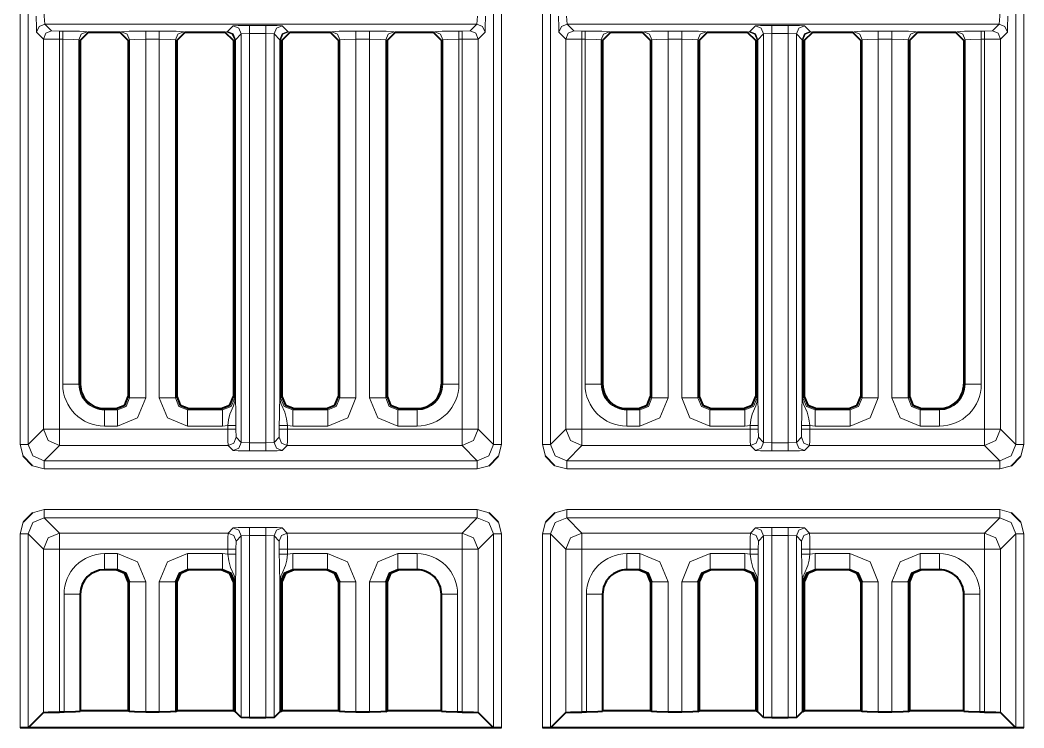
# Model space of a CAD drawing. Header units: millimetres. Extents: x 0 to 2941, y -405 to 1422.
# Drawn here: x 879.3 to 941.4, y 701.4 to 745.2 of the extents above; entities that cross this region are included whole.
import ezdxf

# ---------------------------------------------------------------- set-up
doc = ezdxf.new("R2010")
doc.units = ezdxf.units.MM
doc.layers.add('FINE', color=9, linetype='Continuous')
doc.layers.add('OUTLINE', color=7, linetype='Continuous')

msp = doc.modelspace()

# ---------------------------------------------------------------- linework, layer by layer
at = {"layer": 'FINE', "lineweight": 9}
for p, q in [((879.28, 718.953), (879.28, 773.533)), ((908.554, 718.953), (908.554, 773.521)), ((911.58, 718.953), (911.58, 773.533)), ((940.854, 718.953), (940.854, 773.521)), ((880.803, 744.928), (907.53, 744.928)), ((880.803, 744.928), (881.223, 744.508)), ((907.11, 744.508), (907.53, 744.928)), ((907.53, 744.928), (907.556, 745.427)), ((913.078, 745.427), (913.103, 744.928)), ((913.103, 744.928), (913.523, 744.508)), ((913.103, 744.928), (939.83, 744.928)), ((939.41, 744.508), (939.83, 744.928)), ((880.723, 744.008), (880.303, 744.428)), ((881.223, 744.508), (881.723, 744.495)), ((881.723, 744.495), (881.919, 744.495)), ((883.416, 744.458), (883.498, 744.417)), ((885.47, 744.417), (885.552, 744.458)), ((889.388, 744.458), (889.47, 744.417)), ((892.957, 744.323), (892.6, 743.966)), ((893.457, 744.349), (892.957, 744.323)), ((892.957, 744.323), (892.957, 719.082)), ((893.457, 744.848), (894.483, 744.848)), ((893.457, 719.056), (893.457, 744.349)), ((894.483, 744.349), (893.457, 744.349)), ((895.34, 743.966), (894.982, 744.323)), ((894.982, 719.082), (894.982, 744.323)), ((895.482, 744.823), (895.839, 744.466)), ((895.839, 744.466), (895.888, 744.458)), ((895.888, 744.458), (895.97, 744.417)), ((898.47, 744.417), (898.552, 744.458)), ((900.05, 744.495), (900.89, 744.495)), ((902.388, 744.458), (902.47, 744.417)), ((904.835, 744.417), (904.917, 744.458)), ((906.415, 744.495), (906.61, 744.495)), ((906.61, 744.495), (907.11, 744.508)), ((908.03, 744.428), (907.61, 744.008)), ((913.023, 744.008), (912.603, 744.428)), ((913.523, 744.508), (914.023, 744.495)), ((914.023, 744.495), (914.219, 744.495)), ((915.717, 744.458), (915.799, 744.417)), ((917.77, 744.417), (917.852, 744.458)), ((919.349, 744.495), (920.19, 744.495)), ((921.688, 744.458), (921.77, 744.417)), ((924.27, 744.417), (924.352, 744.458)), ((924.352, 744.458), (924.4, 744.466)), ((924.4, 744.466), (924.757, 744.823)), ((925.257, 744.323), (924.9, 743.966)), ((925.757, 744.349), (925.257, 744.323)), ((925.257, 744.323), (925.257, 719.082)), ((925.757, 719.056), (925.757, 744.349)), ((926.782, 744.349), (925.757, 744.349)), ((926.782, 744.349), (926.782, 719.056)), ((927.282, 744.323), (926.782, 744.349)), ((927.282, 719.082), (927.282, 744.323)), ((927.64, 743.966), (927.282, 744.323)), ((927.782, 744.823), (928.139, 744.466)), ((928.139, 744.466), (928.188, 744.458)), ((928.188, 744.458), (928.27, 744.417)), ((930.77, 744.417), (930.852, 744.458)), ((932.35, 744.495), (933.19, 744.495)), ((934.688, 744.458), (934.77, 744.417)), ((937.135, 744.417), (937.217, 744.458)), ((938.715, 744.495), (938.91, 744.495)), ((938.91, 744.495), (939.41, 744.508)), ((940.33, 744.428), (939.91, 744.008)), ((880.723, 719.897), (880.723, 744.008)), ((881.919, 743.995), (881.723, 743.995)), ((881.723, 743.995), (881.723, 719.897)), ((881.919, 722.672), (881.919, 743.995)), ((882.999, 743.917), (882.917, 743.958)), ((882.917, 743.958), (882.917, 722.672)), ((887.89, 743.995), (887.05, 743.995)), ((887.05, 743.995), (887.05, 721.84)), ((887.89, 721.84), (887.89, 743.995)), ((892.583, 743.966), (892.551, 743.958)), ((892.583, 721.84), (892.583, 743.966)), ((892.6, 743.966), (892.6, 721.84)), ((895.34, 721.84), (895.34, 743.966)), ((895.356, 743.966), (895.356, 721.84)), ((895.388, 743.958), (895.356, 743.966)), ((895.47, 743.917), (895.388, 743.958)), ((895.388, 743.958), (895.388, 721.84)), ((900.05, 743.995), (900.05, 721.84)), ((906.61, 743.995), (906.415, 743.995)), ((906.415, 743.995), (906.415, 722.672)), ((906.61, 719.897), (906.61, 743.995)), ((907.61, 744.008), (907.61, 719.897)), ((913.023, 719.897), (913.023, 744.008)), ((914.219, 743.995), (914.023, 743.995)), ((914.023, 743.995), (914.023, 719.897)), ((914.219, 722.672), (914.219, 743.995)), ((915.299, 743.917), (915.217, 743.958)), ((915.217, 743.958), (915.217, 722.672)), ((918.351, 743.958), (918.27, 743.917)), ((918.351, 721.84), (918.351, 743.958)), ((924.851, 743.958), (924.77, 743.917)), ((924.883, 743.966), (924.851, 743.958)), ((924.851, 721.84), (924.851, 743.958)), ((924.883, 721.84), (924.883, 743.966)), ((924.9, 743.966), (924.9, 721.84)), ((927.64, 721.84), (927.64, 743.966)), ((927.656, 743.966), (927.656, 721.84)), ((927.688, 743.958), (927.656, 743.966)), ((931.351, 743.958), (931.27, 743.917)), ((931.351, 721.84), (931.351, 743.958)), ((934.27, 743.917), (934.188, 743.958)), ((937.716, 743.958), (937.635, 743.917)), ((937.716, 722.672), (937.716, 743.958)), ((938.715, 743.995), (938.715, 722.672)), ((939.91, 744.008), (939.91, 719.897)), ((882.917, 722.672), (882.999, 722.672)), ((905.335, 722.672), (905.416, 722.672)), ((915.217, 722.672), (915.299, 722.672)), ((937.635, 722.672), (937.716, 722.672)), ((885.97, 721.921), (886.051, 721.84)), ((892.47, 721.921), (892.551, 721.84)), ((895.388, 721.84), (895.47, 721.921)), ((898.97, 721.921), (899.051, 721.84)), ((918.27, 721.921), (918.351, 721.84)), ((921.188, 721.84), (921.27, 721.921)), ((924.77, 721.921), (924.851, 721.84)), ((927.688, 721.84), (927.77, 721.921)), ((931.27, 721.921), (931.351, 721.84)), ((891.802, 721.091), (891.721, 721.172)), ((896.219, 721.172), (896.137, 721.091)), ((896.137, 721.091), (898.302, 721.091)), ((898.302, 721.091), (898.221, 721.172)), ((903.835, 721.091), (903.835, 721.172)), ((916.799, 721.172), (916.799, 721.091)), ((916.799, 721.091), (917.602, 721.091)), ((917.602, 721.091), (917.521, 721.172)), ((928.519, 721.172), (928.437, 721.091)), ((928.437, 721.091), (930.602, 721.091)), ((930.602, 721.091), (930.521, 721.172)), ((935.019, 721.172), (934.937, 721.091)), ((934.937, 721.091), (936.135, 721.091)), ((936.135, 721.091), (936.135, 721.172)), ((885.302, 720.092), (884.499, 720.092)), ((891.802, 720.092), (889.637, 720.092)), ((892.129, 720.123), (891.802, 720.092)), ((892.129, 719.897), (892.129, 720.123)), ((892.629, 720.123), (892.629, 719.897)), ((895.31, 719.897), (895.31, 720.123)), ((895.81, 720.123), (895.81, 719.897)), ((896.137, 720.092), (895.81, 720.123)), ((898.302, 720.092), (896.137, 720.092)), ((903.835, 720.092), (902.637, 720.092)), ((917.602, 720.092), (916.799, 720.092)), ((924.102, 720.092), (921.937, 720.092)), ((924.429, 720.123), (924.102, 720.092)), ((924.429, 719.897), (924.429, 720.123)), ((924.929, 720.123), (924.929, 719.897)), ((927.61, 719.897), (927.61, 720.123)), ((928.11, 720.123), (928.11, 719.897)), ((928.437, 720.092), (928.11, 720.123)), ((930.602, 720.092), (928.437, 720.092)), ((936.135, 720.092), (934.937, 720.092)), ((881.723, 719.897), (892.129, 719.897)), ((892.629, 719.897), (892.641, 719.397)), ((895.298, 719.397), (895.31, 719.897)), ((895.81, 719.897), (906.61, 719.897)), ((907.61, 719.897), (908.554, 718.953)), ((914.023, 719.897), (924.429, 719.897)), ((924.929, 719.897), (924.942, 719.397)), ((927.598, 719.397), (927.61, 719.897)), ((928.11, 719.897), (938.91, 719.897)), ((939.91, 719.897), (940.854, 718.953)), ((879.468, 718.226), (879.28, 718.953)), ((881.723, 718.897), (880.779, 717.953)), ((892.142, 718.897), (881.723, 718.897)), ((892.457, 718.582), (892.142, 718.897)), ((892.641, 719.397), (892.957, 719.082)), ((892.957, 719.082), (893.457, 719.056)), ((893.457, 719.056), (894.483, 719.056)), ((894.483, 719.056), (894.982, 719.082)), ((894.982, 719.082), (895.298, 719.397)), ((895.797, 718.897), (895.482, 718.582)), ((906.61, 718.897), (895.797, 718.897)), ((907.554, 717.953), (906.61, 718.897)), ((911.768, 718.226), (911.58, 718.953)), ((914.023, 718.897), (913.079, 717.953)), ((924.442, 718.897), (914.023, 718.897)), ((924.757, 718.582), (924.442, 718.897)), ((924.942, 719.397), (925.257, 719.082)), ((925.257, 719.082), (925.757, 719.056)), ((925.757, 719.056), (926.782, 719.056)), ((926.782, 719.056), (927.282, 719.082)), ((927.282, 719.082), (927.598, 719.397)), ((928.097, 718.897), (927.782, 718.582)), ((938.91, 718.897), (928.097, 718.897)), ((939.854, 717.953), (938.91, 718.897)), ((894.483, 718.556), (893.457, 718.556)), ((926.782, 718.556), (925.757, 718.556)), ((880.779, 717.953), (907.554, 717.953)), ((913.079, 717.953), (939.854, 717.953)), ((907.554, 714.927), (908.281, 714.739)), ((939.854, 714.927), (940.581, 714.739)), ((879.28, 713.428), (879.468, 714.155)), ((880.779, 714.428), (881.723, 713.484)), ((908.865, 714.155), (909.053, 713.428)), ((913.079, 714.428), (914.023, 713.484)), ((879.28, 701.44), (879.28, 713.428)), ((879.779, 713.428), (879.779, 701.453)), ((880.723, 712.484), (879.779, 713.428)), ((892.957, 713.299), (892.641, 712.984)), ((893.457, 713.325), (892.957, 713.299)), ((892.957, 713.299), (892.957, 702.082)), ((893.457, 713.824), (894.483, 713.824)), ((893.457, 702.069), (893.457, 713.325)), ((894.483, 713.325), (893.457, 713.325)), ((894.483, 713.325), (894.483, 702.069)), ((894.982, 713.299), (894.483, 713.325)), ((894.982, 702.082), (894.982, 713.299)), ((895.298, 712.984), (894.982, 713.299)), ((895.482, 713.799), (895.797, 713.484)), ((895.797, 713.484), (906.61, 713.484)), ((908.554, 713.428), (907.61, 712.484)), ((908.554, 701.453), (908.554, 713.428)), ((909.053, 713.428), (909.053, 701.44)), ((912.08, 713.428), (912.08, 701.453)), ((913.023, 712.484), (912.08, 713.428)), ((925.257, 713.299), (924.942, 712.984)), ((925.757, 713.325), (925.257, 713.299)), ((925.257, 713.299), (925.257, 702.082)), ((925.757, 713.824), (926.782, 713.824)), ((925.757, 702.069), (925.757, 713.325)), ((926.782, 713.325), (925.757, 713.325)), ((926.782, 713.325), (926.782, 702.069)), ((927.282, 713.299), (926.782, 713.325)), ((927.598, 712.984), (927.282, 713.299)), ((927.282, 702.082), (927.282, 713.299)), ((927.782, 713.799), (928.097, 713.484)), ((928.097, 713.484), (938.91, 713.484)), ((940.854, 713.428), (939.91, 712.484)), ((940.854, 701.453), (940.854, 713.428)), ((892.641, 712.984), (892.629, 712.484)), ((924.942, 712.984), (924.929, 712.484)), ((880.723, 702.397), (880.723, 712.484)), ((884.499, 712.208), (885.297, 712.208)), ((889.642, 712.208), (891.797, 712.208)), ((891.797, 712.208), (892.129, 712.177)), ((892.629, 712.484), (892.629, 712.177)), ((906.61, 712.484), (895.81, 712.484)), ((895.81, 712.484), (895.81, 712.177)), ((895.81, 712.177), (896.142, 712.208)), ((896.142, 712.208), (898.297, 712.208)), ((902.642, 712.208), (903.835, 712.208)), ((906.61, 702.422), (906.61, 712.484)), ((907.61, 712.484), (907.61, 702.397)), ((913.023, 702.397), (913.023, 712.484)), ((916.799, 712.208), (917.597, 712.208)), ((921.942, 712.208), (924.097, 712.208)), ((924.097, 712.208), (924.429, 712.177)), ((924.929, 712.484), (924.929, 712.177)), ((928.11, 712.177), (928.442, 712.208)), ((928.442, 712.208), (930.597, 712.208)), ((934.942, 712.208), (936.135, 712.208)), ((938.91, 702.422), (938.91, 712.484)), ((939.91, 712.484), (939.91, 702.397)), ((886.051, 710.459), (885.97, 710.459)), ((886.051, 702.447), (886.051, 710.459)), ((887.05, 710.459), (887.05, 702.422)), ((887.89, 702.422), (887.89, 710.459)), ((892.583, 702.442), (892.583, 710.459)), ((892.6, 710.459), (892.6, 702.439)), ((895.34, 702.439), (895.34, 710.459)), ((895.356, 710.459), (895.356, 702.442)), ((895.47, 710.459), (895.388, 710.459)), ((895.388, 710.459), (895.388, 702.447)), ((899.051, 710.459), (898.97, 710.459)), ((899.051, 702.447), (899.051, 710.459)), ((900.05, 710.459), (900.05, 702.422)), ((900.89, 702.422), (900.89, 710.459)), ((901.97, 710.459), (901.888, 710.459)), ((901.888, 710.459), (901.888, 702.447)), ((919.349, 710.459), (919.349, 702.422)), ((920.19, 702.422), (920.19, 710.459)), ((924.883, 702.442), (924.883, 710.459)), ((924.9, 710.459), (924.9, 702.439)), ((927.64, 702.439), (927.64, 710.459)), ((927.656, 710.459), (927.656, 702.442)), ((927.77, 710.459), (927.688, 710.459)), ((927.688, 710.459), (927.688, 702.447)), ((932.35, 710.459), (932.35, 702.422)), ((933.19, 702.422), (933.19, 710.459)), ((881.998, 702.422), (881.998, 709.708)), ((906.335, 709.708), (906.335, 702.422)), ((914.299, 702.422), (914.299, 709.708)), ((938.635, 709.708), (938.635, 702.422))]:
    msp.add_line(p, q, dxfattribs=at)
for points in [[(879.779, 773.678), (879.779, 718.953), (880.723, 719.897)], [(909.053, 773.533), (909.053, 718.953), (908.865, 718.226)], [(912.603, 747.453), (913.023, 747.873), (913.023, 772.734), (912.08, 773.678), (912.08, 718.953), (913.023, 719.897)], [(941.354, 773.533), (941.354, 718.953), (941.165, 718.226)], [(880.778, 746.453), (880.778, 745.427), (880.803, 744.928)], [(939.83, 744.928), (939.856, 745.427), (939.856, 746.453)], [(880.303, 744.428), (880.285, 744.73), (880.278, 745.427)], [(880.303, 744.428), (880.45, 744.781), (880.803, 744.928)], [(907.53, 744.928), (907.883, 744.781), (908.03, 744.428)], [(908.055, 745.427), (908.048, 744.73), (908.03, 744.428)], [(912.603, 744.428), (912.585, 744.73), (912.578, 745.427)], [(912.603, 744.428), (912.75, 744.781), (913.103, 744.928)], [(940.33, 744.428), (940.183, 744.781), (939.83, 744.928)], [(940.355, 745.427), (940.348, 744.73), (940.33, 744.428)], [(880.723, 744.008), (880.87, 744.361), (881.223, 744.508)], [(881.723, 743.995), (881.723, 744.344), (881.723, 744.495)], [(881.919, 743.995), (881.919, 744.344), (881.919, 744.495)], [(881.919, 744.495), (882.951, 744.484), (883.416, 744.458)], [(882.917, 743.958), (883.064, 744.311), (883.416, 744.458)], [(885.552, 744.458), (886.017, 744.484), (887.05, 744.495)], [(885.552, 744.458), (885.904, 744.311), (886.051, 743.958)], [(887.05, 744.495), (887.05, 744.344), (887.05, 743.995)], [(887.05, 744.495), (887.89, 744.495), (888.922, 744.484), (889.388, 744.458)], [(887.89, 744.495), (887.89, 744.344), (887.89, 743.995)], [(888.888, 743.958), (889.035, 744.311), (889.388, 744.458)], [(891.97, 744.417), (892.052, 744.458), (892.1, 744.466), (892.457, 744.823)], [(892.052, 744.458), (892.404, 744.311), (892.551, 743.958)], [(892.1, 744.466), (892.453, 744.319), (892.6, 743.966)], [(892.1, 744.466), (892.44, 744.318), (892.583, 743.966)], [(892.457, 744.823), (892.759, 744.841), (893.457, 744.848)], [(892.457, 744.823), (892.81, 744.677), (892.957, 744.323)], [(893.457, 744.848), (893.457, 744.698), (893.457, 744.349)], [(894.483, 744.848), (894.483, 744.698), (894.483, 744.349)], [(894.483, 744.848), (895.18, 744.841), (895.482, 744.823)], [(894.982, 744.323), (894.483, 744.349), (894.483, 719.056)], [(895.482, 744.823), (895.129, 744.677), (894.982, 744.323)], [(895.839, 744.466), (895.486, 744.319), (895.34, 743.966)], [(895.839, 744.466), (895.499, 744.318), (895.356, 743.966)], [(895.888, 744.458), (895.535, 744.311), (895.388, 743.958)], [(898.552, 744.458), (899.017, 744.484), (900.05, 744.495)], [(898.552, 744.458), (898.904, 744.311), (899.051, 743.958)], [(900.05, 744.495), (900.05, 744.344), (900.05, 743.995)], [(900.89, 743.995), (900.89, 744.344), (900.89, 744.495)], [(900.89, 744.495), (901.922, 744.484), (902.388, 744.458)], [(901.888, 743.958), (902.035, 744.311), (902.388, 744.458)], [(904.917, 744.458), (905.382, 744.484), (906.415, 744.495)], [(904.917, 744.458), (905.27, 744.311), (905.416, 743.958)], [(906.415, 744.495), (906.415, 744.344), (906.415, 743.995)], [(906.61, 744.495), (906.61, 744.344), (906.61, 743.995)], [(907.11, 744.508), (907.463, 744.361), (907.61, 744.008)], [(913.023, 744.008), (913.17, 744.361), (913.523, 744.508)], [(914.023, 743.995), (914.023, 744.344), (914.023, 744.495)], [(914.219, 743.995), (914.219, 744.344), (914.219, 744.495)], [(914.219, 744.495), (915.251, 744.484), (915.717, 744.458)], [(915.217, 743.958), (915.364, 744.311), (915.717, 744.458)], [(917.852, 744.458), (918.317, 744.484), (919.349, 744.495)], [(918.351, 743.958), (918.205, 744.311), (917.852, 744.458)], [(919.349, 743.995), (919.349, 744.344), (919.349, 744.495)], [(920.19, 743.995), (920.19, 744.344), (920.19, 744.495)], [(920.19, 744.495), (921.222, 744.484), (921.688, 744.458)], [(921.188, 743.958), (921.335, 744.311), (921.688, 744.458)], [(924.352, 744.458), (924.704, 744.311), (924.851, 743.958)], [(924.4, 744.466), (924.74, 744.318), (924.883, 743.966)], [(924.4, 744.466), (924.753, 744.319), (924.9, 743.966)], [(924.757, 744.823), (925.059, 744.841), (925.757, 744.848)], [(924.757, 744.823), (925.11, 744.677), (925.257, 744.323)], [(925.757, 744.848), (925.757, 744.698), (925.757, 744.349)], [(925.757, 744.848), (926.782, 744.848), (927.48, 744.841), (927.782, 744.823)], [(926.782, 744.349), (926.782, 744.698), (926.782, 744.848)], [(927.282, 744.323), (927.429, 744.677), (927.782, 744.823)], [(927.64, 743.966), (927.786, 744.319), (928.139, 744.466)], [(927.656, 743.966), (927.799, 744.318), (928.139, 744.466)], [(927.688, 743.958), (927.835, 744.311), (928.188, 744.458)], [(930.852, 744.458), (931.317, 744.484), (932.35, 744.495)], [(930.852, 744.458), (931.205, 744.311), (931.351, 743.958)], [(932.35, 744.495), (932.35, 744.344), (932.35, 743.995)], [(933.19, 744.495), (933.19, 744.344), (933.19, 743.995)], [(933.19, 744.495), (934.222, 744.484), (934.688, 744.458)], [(934.688, 744.458), (934.335, 744.311), (934.188, 743.958)], [(937.217, 744.458), (937.682, 744.484), (938.715, 744.495)], [(937.217, 744.458), (937.569, 744.311), (937.716, 743.958)], [(938.715, 744.495), (938.715, 744.344), (938.715, 743.995)], [(938.91, 743.995), (938.91, 744.344), (938.91, 744.495)], [(939.91, 744.008), (939.763, 744.361), (939.41, 744.508)], [(881.723, 743.995), (881.025, 743.999), (880.723, 744.008)], [(882.917, 743.958), (882.607, 743.984), (881.919, 743.995)], [(886.051, 721.84), (886.051, 743.958), (885.97, 743.917)], [(887.05, 743.995), (886.361, 743.984), (886.051, 743.958)], [(888.888, 743.958), (888.578, 743.984), (887.89, 743.995)], [(888.97, 743.917), (888.888, 743.958), (888.888, 721.84), (888.97, 721.921)], [(892.551, 721.84), (892.551, 743.958), (892.47, 743.917)], [(892.6, 743.966), (892.595, 743.966), (892.583, 743.966)], [(895.356, 743.966), (895.345, 743.966), (895.34, 743.966)], [(899.051, 721.84), (899.051, 743.958), (898.97, 743.917)], [(900.05, 743.995), (899.361, 743.984), (899.051, 743.958)], [(900.89, 721.84), (900.89, 743.995), (900.05, 743.995)], [(901.888, 743.958), (901.578, 743.984), (900.89, 743.995)], [(901.97, 743.917), (901.888, 743.958), (901.888, 721.84), (901.97, 721.921)], [(905.416, 722.672), (905.416, 743.958), (905.335, 743.917)], [(906.415, 743.995), (905.726, 743.984), (905.416, 743.958)], [(907.61, 744.008), (907.308, 743.999), (906.61, 743.995)], [(914.023, 743.995), (913.325, 743.999), (913.023, 744.008)], [(915.217, 743.958), (914.907, 743.984), (914.219, 743.995)], [(919.349, 743.995), (918.661, 743.984), (918.351, 743.958)], [(921.937, 720.092), (920.701, 720.604), (920.19, 721.84), (920.19, 743.995), (919.349, 743.995), (919.349, 721.84)], [(921.188, 743.958), (920.878, 743.984), (920.19, 743.995)], [(921.27, 743.917), (921.188, 743.958), (921.188, 721.84)], [(924.9, 743.966), (924.895, 743.966), (924.883, 743.966)], [(927.656, 743.966), (927.645, 743.966), (927.64, 743.966)], [(927.77, 743.917), (927.688, 743.958), (927.688, 721.84)], [(932.35, 743.995), (931.661, 743.984), (931.351, 743.958)], [(933.19, 721.84), (933.19, 743.995), (932.35, 743.995), (932.35, 721.84)], [(934.188, 743.958), (933.878, 743.984), (933.19, 743.995)], [(934.188, 743.958), (934.188, 721.84), (934.27, 721.921)], [(938.715, 743.995), (938.026, 743.984), (937.716, 743.958)], [(938.91, 719.897), (938.91, 743.995), (938.715, 743.995)], [(939.91, 744.008), (939.608, 743.999), (938.91, 743.995)], [(882.917, 722.672), (882.607, 722.672), (881.919, 722.672)], [(906.415, 722.672), (905.726, 722.672), (905.416, 722.672)], [(915.217, 722.672), (914.907, 722.672), (914.219, 722.672)], [(938.715, 722.672), (938.026, 722.672), (937.716, 722.672)], [(885.302, 721.091), (885.833, 721.309), (886.051, 721.84)], [(887.05, 721.84), (886.538, 720.604), (885.302, 720.092)], [(886.051, 721.84), (886.361, 721.84), (887.05, 721.84)], [(887.89, 721.84), (888.578, 721.84), (888.888, 721.84)], [(889.637, 720.092), (888.401, 720.604), (887.89, 721.84)], [(888.888, 721.84), (889.106, 721.309), (889.637, 721.091)], [(891.802, 721.091), (892.333, 721.309), (892.551, 721.84)], [(892.129, 720.123), (892.172, 720.487), (892.25, 720.83), (892.475, 721.348), (892.526, 721.485), (892.555, 721.591), (892.578, 721.737), (892.583, 721.807), (892.583, 721.84)], [(892.551, 721.84), (892.562, 721.84), (892.583, 721.84)], [(892.6, 721.84), (892.595, 721.84), (892.583, 721.84)], [(892.6, 721.84), (892.6, 721.827), (892.6, 721.8), (892.601, 721.741), (892.603, 721.692), (892.605, 721.617), (892.62, 721.124), (892.626, 720.653), (892.629, 720.123)], [(895.31, 720.123), (895.313, 720.715), (895.323, 721.263), (895.336, 721.671), (895.339, 721.779), (895.339, 721.813), (895.34, 721.84)], [(895.34, 721.84), (895.345, 721.84), (895.356, 721.84)], [(895.356, 721.84), (895.378, 721.84), (895.388, 721.84)], [(895.356, 721.84), (895.358, 721.769), (895.367, 721.683), (895.427, 721.443), (895.649, 720.944), (895.76, 720.53), (895.81, 720.123)], [(895.388, 721.84), (895.606, 721.309), (896.137, 721.091)], [(898.302, 721.091), (898.833, 721.309), (899.051, 721.84)], [(900.05, 721.84), (899.538, 720.604), (898.302, 720.092)], [(899.051, 721.84), (899.361, 721.84), (900.05, 721.84)], [(901.888, 721.84), (901.578, 721.84), (900.89, 721.84)], [(902.637, 720.092), (901.401, 720.604), (900.89, 721.84)], [(901.888, 721.84), (902.106, 721.309), (902.637, 721.091)], [(917.602, 721.091), (918.133, 721.309), (918.351, 721.84)], [(919.349, 721.84), (918.838, 720.604), (917.602, 720.092)], [(919.349, 721.84), (918.661, 721.84), (918.351, 721.84)], [(920.19, 721.84), (920.878, 721.84), (921.188, 721.84)], [(921.188, 721.84), (921.406, 721.309), (921.937, 721.091)], [(924.102, 721.091), (924.633, 721.309), (924.851, 721.84)], [(924.429, 720.123), (924.472, 720.487), (924.55, 720.83), (924.775, 721.348), (924.826, 721.485), (924.855, 721.591), (924.878, 721.737), (924.883, 721.807), (924.883, 721.84)], [(924.851, 721.84), (924.862, 721.84), (924.883, 721.84)], [(924.9, 721.84), (924.895, 721.84), (924.883, 721.84)], [(924.9, 721.84), (924.9, 721.827), (924.9, 721.8), (924.901, 721.741), (924.903, 721.692), (924.905, 721.617), (924.92, 721.124), (924.926, 720.653), (924.929, 720.123)], [(927.61, 720.123), (927.613, 720.715), (927.623, 721.263), (927.636, 721.671), (927.639, 721.779), (927.639, 721.813), (927.64, 721.84)], [(927.656, 721.84), (927.645, 721.84), (927.64, 721.84)], [(927.656, 721.84), (927.678, 721.84), (927.688, 721.84)], [(927.656, 721.84), (927.658, 721.769), (927.667, 721.683), (927.727, 721.443), (927.949, 720.944), (928.06, 720.53), (928.11, 720.123)], [(927.688, 721.84), (927.906, 721.309), (928.437, 721.091)], [(930.602, 721.091), (931.133, 721.309), (931.351, 721.84)], [(932.35, 721.84), (931.838, 720.604), (930.602, 720.092)], [(931.351, 721.84), (931.661, 721.84), (932.35, 721.84)], [(933.19, 721.84), (933.878, 721.84), (934.188, 721.84)], [(934.937, 720.092), (933.701, 720.604), (933.19, 721.84)], [(934.188, 721.84), (934.406, 721.309), (934.937, 721.091)], [(884.499, 721.172), (884.499, 721.091), (885.302, 721.091), (885.221, 721.172)], [(884.499, 721.091), (884.499, 720.781), (884.499, 720.092)], [(885.302, 721.091), (885.302, 720.781), (885.302, 720.092)], [(889.719, 721.172), (889.637, 721.091), (891.802, 721.091)], [(889.637, 721.091), (889.637, 720.781), (889.637, 720.092)], [(891.802, 721.091), (891.802, 720.781), (891.802, 720.092)], [(896.137, 721.091), (896.137, 720.781), (896.137, 720.092)], [(898.302, 721.091), (898.302, 720.781), (898.302, 720.092)], [(902.719, 721.172), (902.637, 721.091), (903.835, 721.091)], [(902.637, 721.091), (902.637, 720.781), (902.637, 720.092)], [(903.835, 720.092), (903.835, 720.781), (903.835, 721.091)], [(916.799, 721.091), (916.799, 720.781), (916.799, 720.092)], [(917.602, 721.091), (917.602, 720.781), (917.602, 720.092)], [(922.019, 721.172), (921.937, 721.091), (924.102, 721.091), (924.021, 721.172)], [(921.937, 721.091), (921.937, 720.781), (921.937, 720.092)], [(924.102, 721.091), (924.102, 720.781), (924.102, 720.092)], [(928.437, 721.091), (928.437, 720.781), (928.437, 720.092)], [(930.602, 721.091), (930.602, 720.781), (930.602, 720.092)], [(934.937, 720.092), (934.937, 720.781), (934.937, 721.091)], [(936.135, 720.092), (936.135, 720.781), (936.135, 721.091)], [(892.629, 720.123), (892.478, 720.123), (892.129, 720.123)], [(895.31, 720.123), (895.461, 720.123), (895.81, 720.123)], [(924.929, 720.123), (924.778, 720.123), (924.429, 720.123)], [(928.11, 720.123), (927.761, 720.123), (927.61, 720.123)], [(881.723, 718.897), (881.016, 719.19), (880.723, 719.897)], [(881.723, 719.897), (881.025, 719.897), (880.723, 719.897)], [(881.723, 718.897), (881.723, 719.199), (881.723, 719.897)], [(892.629, 719.897), (892.478, 719.897), (892.129, 719.897)], [(892.142, 718.897), (892.133, 719.199), (892.129, 719.897)], [(895.31, 719.897), (895.461, 719.897), (895.81, 719.897)], [(895.81, 719.897), (895.807, 719.199), (895.797, 718.897)], [(907.61, 719.897), (907.317, 719.19), (906.61, 718.897)], [(907.61, 719.897), (907.308, 719.897), (906.61, 719.897)], [(906.61, 718.897), (906.61, 719.199), (906.61, 719.897)], [(914.023, 718.897), (913.316, 719.19), (913.023, 719.897)], [(914.023, 719.897), (913.325, 719.897), (913.023, 719.897)], [(914.023, 718.897), (914.023, 719.199), (914.023, 719.897)], [(924.929, 719.897), (924.778, 719.897), (924.429, 719.897)], [(924.442, 718.897), (924.433, 719.199), (924.429, 719.897)], [(928.11, 719.897), (927.761, 719.897), (927.61, 719.897)], [(928.11, 719.897), (928.106, 719.199), (928.097, 718.897)], [(939.91, 719.897), (939.617, 719.19), (938.91, 718.897)], [(939.91, 719.897), (939.608, 719.897), (938.91, 719.897)], [(938.91, 718.897), (938.91, 719.199), (938.91, 719.897)], [(879.779, 718.953), (879.629, 718.953), (879.28, 718.953)], [(879.779, 718.953), (880.072, 718.246), (880.779, 717.953)], [(892.641, 719.397), (892.495, 719.044), (892.142, 718.897)], [(892.957, 719.082), (892.81, 718.728), (892.457, 718.582)], [(893.457, 719.056), (893.457, 718.707), (893.457, 718.556)], [(894.483, 719.056), (894.483, 718.707), (894.483, 718.556)], [(894.982, 719.082), (895.129, 718.728), (895.482, 718.582)], [(895.298, 719.397), (895.444, 719.044), (895.797, 718.897)], [(907.554, 717.953), (908.261, 718.246), (908.554, 718.953)], [(909.053, 718.953), (908.705, 718.953), (908.554, 718.953)], [(912.08, 718.953), (911.929, 718.953), (911.58, 718.953)], [(912.08, 718.953), (912.372, 718.246), (913.079, 717.953)], [(924.942, 719.397), (924.795, 719.044), (924.442, 718.897)], [(925.257, 719.082), (925.11, 718.728), (924.757, 718.582)], [(925.757, 719.056), (925.757, 718.707), (925.757, 718.556)], [(926.782, 718.556), (926.782, 718.707), (926.782, 719.056)], [(927.782, 718.582), (927.429, 718.728), (927.282, 719.082)], [(928.097, 718.897), (927.744, 719.044), (927.598, 719.397)], [(939.854, 717.953), (940.561, 718.246), (940.854, 718.953)], [(941.354, 718.953), (941.005, 718.953), (940.854, 718.953)], [(893.457, 718.556), (892.759, 718.564), (892.457, 718.582)], [(895.482, 718.582), (895.18, 718.564), (894.483, 718.556)], [(925.757, 718.556), (925.059, 718.564), (924.757, 718.582)], [(927.782, 718.582), (927.48, 718.564), (926.782, 718.556)], [(908.281, 717.641), (907.554, 717.454), (880.779, 717.454), (880.052, 717.641)], [(880.779, 717.953), (880.779, 717.802), (880.779, 717.454)], [(907.554, 717.953), (907.554, 717.802), (907.554, 717.454)], [(940.581, 717.641), (939.854, 717.454), (913.079, 717.454), (912.352, 717.641)], [(913.079, 717.953), (913.079, 717.802), (913.079, 717.454)], [(939.854, 717.953), (939.854, 717.802), (939.854, 717.454)], [(880.052, 714.739), (880.779, 714.927), (907.554, 714.927)], [(880.779, 714.927), (880.779, 714.578), (880.779, 714.428)], [(907.554, 714.927), (907.554, 714.578), (907.554, 714.428)], [(912.352, 714.739), (913.079, 714.927), (939.854, 714.927)], [(913.079, 714.927), (913.079, 714.578), (913.079, 714.428)], [(939.854, 714.927), (939.854, 714.578), (939.854, 714.428)], [(880.779, 714.428), (880.072, 714.135), (879.779, 713.428)], [(906.61, 713.484), (907.554, 714.428), (880.779, 714.428)], [(908.554, 713.428), (908.261, 714.135), (907.554, 714.428)], [(911.58, 701.44), (911.58, 713.428), (911.768, 714.155)], [(913.079, 714.428), (912.372, 714.135), (912.08, 713.428)], [(938.91, 713.484), (939.854, 714.428), (913.079, 714.428)], [(940.854, 713.428), (940.561, 714.135), (939.854, 714.428)], [(941.165, 714.155), (941.354, 713.428), (941.354, 701.44)], [(879.28, 713.428), (879.629, 713.428), (879.779, 713.428)], [(880.723, 712.484), (881.016, 713.191), (881.723, 713.484)], [(881.723, 713.484), (892.142, 713.484), (892.457, 713.799)], [(881.723, 712.484), (881.723, 713.182), (881.723, 713.484)], [(892.129, 712.484), (892.133, 713.182), (892.142, 713.484)], [(892.641, 712.984), (892.495, 713.337), (892.142, 713.484)], [(892.457, 713.799), (892.759, 713.817), (893.457, 713.824)], [(892.957, 713.299), (892.81, 713.652), (892.457, 713.799)], [(893.457, 713.325), (893.457, 713.674), (893.457, 713.824)], [(894.483, 713.325), (894.483, 713.674), (894.483, 713.824)], [(894.483, 713.824), (895.18, 713.817), (895.482, 713.799)], [(894.982, 713.299), (895.129, 713.652), (895.482, 713.799)], [(895.298, 712.984), (895.444, 713.337), (895.797, 713.484)], [(895.797, 713.484), (895.807, 713.182), (895.81, 712.484)], [(906.61, 713.484), (907.317, 713.191), (907.61, 712.484)], [(906.61, 712.484), (906.61, 713.182), (906.61, 713.484)], [(909.053, 713.428), (908.705, 713.428), (908.554, 713.428)], [(911.58, 713.428), (911.929, 713.428), (912.08, 713.428)], [(913.023, 712.484), (913.316, 713.191), (914.023, 713.484)], [(914.023, 713.484), (924.442, 713.484), (924.757, 713.799)], [(914.023, 712.484), (914.023, 713.182), (914.023, 713.484)], [(924.429, 712.484), (924.433, 713.182), (924.442, 713.484)], [(924.442, 713.484), (924.795, 713.337), (924.942, 712.984)], [(924.757, 713.799), (925.059, 713.817), (925.757, 713.824)], [(924.757, 713.799), (925.11, 713.652), (925.257, 713.299)], [(925.757, 713.824), (925.757, 713.674), (925.757, 713.325)], [(926.782, 713.325), (926.782, 713.674), (926.782, 713.824)], [(926.782, 713.824), (927.48, 713.817), (927.782, 713.799)], [(927.282, 713.299), (927.429, 713.652), (927.782, 713.799)], [(927.598, 712.984), (927.744, 713.337), (928.097, 713.484)], [(928.097, 713.484), (928.106, 713.182), (928.11, 712.484)], [(938.91, 713.484), (939.617, 713.191), (939.91, 712.484)], [(938.91, 712.484), (938.91, 713.182), (938.91, 713.484)], [(941.354, 713.428), (941.005, 713.428), (940.854, 713.428)], [(895.31, 712.177), (895.31, 712.484), (895.298, 712.984)], [(927.61, 712.177), (927.61, 712.484), (927.598, 712.984)], [(881.723, 712.484), (881.025, 712.484), (880.723, 712.484)], [(892.129, 712.177), (892.129, 712.484), (881.723, 712.484), (881.723, 702.422)], [(884.499, 711.208), (884.499, 711.501), (884.499, 712.208)], [(885.297, 711.208), (885.297, 711.501), (885.297, 712.208)], [(885.297, 712.208), (886.536, 711.696), (887.05, 710.459)], [(887.89, 710.459), (888.403, 711.696), (889.642, 712.208)], [(889.642, 712.208), (889.642, 711.501), (889.642, 711.208)], [(891.797, 712.208), (891.797, 711.501), (891.797, 711.208)], [(892.629, 712.484), (892.478, 712.484), (892.129, 712.484)], [(892.629, 712.177), (892.478, 712.177), (892.129, 712.177)], [(892.583, 710.459), (892.581, 710.529), (892.572, 710.615), (892.512, 710.854), (892.292, 711.354), (892.18, 711.768), (892.129, 712.177)], [(892.629, 712.177), (892.626, 711.582), (892.617, 711.035), (892.604, 710.627), (892.6, 710.519), (892.6, 710.485), (892.6, 710.459)], [(895.31, 712.484), (895.461, 712.484), (895.81, 712.484)], [(895.31, 712.177), (895.461, 712.177), (895.81, 712.177)], [(895.34, 710.459), (895.34, 710.471), (895.339, 710.498), (895.338, 710.557), (895.336, 710.605), (895.334, 710.678), (895.32, 711.175), (895.313, 711.646), (895.31, 712.177)], [(895.81, 712.177), (895.767, 711.812), (895.688, 711.468), (895.463, 710.947), (895.413, 710.811), (895.384, 710.705), (895.361, 710.56), (895.357, 710.491), (895.356, 710.459)], [(896.142, 712.208), (896.142, 711.501), (896.142, 711.208)], [(898.297, 712.208), (898.297, 711.501), (898.297, 711.208)], [(898.297, 712.208), (899.536, 711.696), (900.05, 710.459)], [(900.89, 710.459), (901.403, 711.696), (902.642, 712.208)], [(902.642, 712.208), (902.642, 711.501), (902.642, 711.208)], [(903.835, 712.208), (903.835, 711.501), (903.835, 711.208)], [(906.61, 712.484), (907.308, 712.484), (907.61, 712.484)], [(914.023, 712.484), (913.325, 712.484), (913.023, 712.484)], [(924.429, 712.177), (924.429, 712.484), (914.023, 712.484), (914.023, 702.422)], [(916.799, 711.208), (916.799, 711.501), (916.799, 712.208)], [(917.597, 711.208), (917.597, 711.501), (917.597, 712.208)], [(917.597, 712.208), (918.836, 711.696), (919.349, 710.459)], [(920.19, 710.459), (920.703, 711.696), (921.942, 712.208)], [(921.942, 711.208), (921.942, 711.501), (921.942, 712.208)], [(924.097, 711.208), (924.097, 711.501), (924.097, 712.208)], [(924.429, 712.484), (924.778, 712.484), (924.929, 712.484)], [(924.429, 712.177), (924.778, 712.177), (924.929, 712.177)], [(924.883, 710.459), (924.881, 710.529), (924.872, 710.615), (924.812, 710.854), (924.592, 711.354), (924.48, 711.768), (924.429, 712.177)], [(924.929, 712.177), (924.926, 711.582), (924.917, 711.035), (924.903, 710.627), (924.9, 710.519), (924.9, 710.485), (924.9, 710.459)], [(927.61, 712.484), (927.761, 712.484), (928.11, 712.484)], [(927.61, 712.177), (927.761, 712.177), (928.11, 712.177)], [(927.64, 710.459), (927.64, 710.471), (927.639, 710.498), (927.638, 710.557), (927.637, 710.605), (927.634, 710.678), (927.62, 711.175), (927.613, 711.646), (927.61, 712.177)], [(928.11, 712.177), (928.067, 711.812), (927.988, 711.468), (927.763, 710.947), (927.713, 710.811), (927.684, 710.705), (927.661, 710.56), (927.657, 710.491), (927.656, 710.459)], [(938.91, 712.484), (928.11, 712.484), (928.11, 712.177)], [(928.442, 711.208), (928.442, 711.501), (928.442, 712.208)], [(930.597, 711.208), (930.597, 711.501), (930.597, 712.208)], [(930.597, 712.208), (931.836, 711.696), (932.35, 710.459)], [(933.19, 710.459), (933.703, 711.696), (934.942, 712.208)], [(934.942, 712.208), (934.942, 711.501), (934.942, 711.208)], [(936.135, 712.208), (936.135, 711.501), (936.135, 711.208)], [(938.91, 712.484), (939.608, 712.484), (939.91, 712.484)], [(886.051, 710.459), (886.361, 710.459), (887.05, 710.459)], [(887.89, 710.459), (888.578, 710.459), (888.888, 710.459)], [(888.97, 710.459), (888.888, 710.459), (888.888, 702.447)], [(892.551, 702.447), (892.551, 710.459), (892.47, 710.459)], [(892.583, 710.459), (892.562, 710.459), (892.551, 710.459)], [(892.6, 710.459), (892.595, 710.459), (892.583, 710.459)], [(895.34, 710.459), (895.345, 710.459), (895.356, 710.459)], [(895.356, 710.459), (895.378, 710.459), (895.388, 710.459)], [(900.05, 710.459), (899.361, 710.459), (899.051, 710.459)], [(900.89, 710.459), (901.578, 710.459), (901.888, 710.459)], [(918.351, 702.447), (918.351, 710.459), (918.27, 710.459)], [(918.351, 710.459), (918.661, 710.459), (919.349, 710.459)], [(921.188, 710.459), (920.878, 710.459), (920.19, 710.459)], [(921.27, 710.459), (921.188, 710.459), (921.188, 702.447)], [(924.851, 702.447), (924.851, 710.459), (924.77, 710.459)], [(924.851, 710.459), (924.862, 710.459), (924.883, 710.459)], [(924.883, 710.459), (924.895, 710.459), (924.9, 710.459)], [(927.64, 710.459), (927.645, 710.459), (927.656, 710.459)], [(927.688, 710.459), (927.678, 710.459), (927.656, 710.459)], [(931.351, 702.447), (931.351, 710.459), (931.27, 710.459)], [(931.351, 710.459), (931.661, 710.459), (932.35, 710.459)], [(933.19, 710.459), (933.878, 710.459), (934.188, 710.459)], [(934.27, 710.459), (934.188, 710.459), (934.188, 702.447)], [(882.999, 709.708), (882.706, 709.708), (881.998, 709.708)], [(906.335, 709.708), (905.628, 709.708), (905.335, 709.708)], [(915.299, 709.708), (915.006, 709.708), (914.299, 709.708)], [(938.635, 709.708), (937.927, 709.708), (937.635, 709.708)]]:
    msp.add_lwpolyline(points, dxfattribs=at)
for points in [[(881.919, 722.672, 0.414204), (884.499, 720.092)], [(882.917, 722.672, 0.414214), (884.499, 721.091)], [(903.835, 721.091, 0.414198), (905.416, 722.672)], [(903.835, 720.092, 0.414223), (906.415, 722.672)], [(914.219, 722.672, 0.414204), (916.799, 720.092)], [(915.217, 722.672, 0.414214), (916.799, 721.091)], [(936.135, 721.091, 0.414198), (937.716, 722.672)], [(936.135, 720.092, 0.414214), (938.715, 722.672)], [(884.499, 712.208, 0.414214), (881.999, 709.708)], [(906.335, 709.708, 0.414224), (903.835, 712.208)], [(916.799, 712.208, 0.414214), (914.299, 709.708)], [(938.635, 709.708, 0.414224), (936.135, 712.208)]]:
    msp.add_lwpolyline(points, format="xyb", dxfattribs=at)
at = {"layer": 'OUTLINE', "lineweight": 40}
for p, q in [((883.498, 744.417), (882.999, 743.917)), ((885.47, 744.417), (883.498, 744.417)), ((885.97, 743.917), (885.47, 744.417)), ((889.47, 744.417), (888.97, 743.917)), ((891.97, 744.417), (889.47, 744.417)), ((892.47, 743.917), (891.97, 744.417)), ((895.97, 744.417), (895.47, 743.917)), ((898.47, 744.417), (895.97, 744.417)), ((898.97, 743.917), (898.47, 744.417)), ((902.47, 744.417), (901.97, 743.917)), ((904.835, 744.417), (902.47, 744.417)), ((905.335, 743.917), (904.835, 744.417)), ((915.799, 744.417), (915.299, 743.917)), ((917.77, 744.417), (915.799, 744.417)), ((918.27, 743.917), (917.77, 744.417)), ((921.77, 744.417), (921.27, 743.917)), ((924.27, 744.417), (921.77, 744.417)), ((924.77, 743.917), (924.27, 744.417)), ((928.27, 744.417), (927.77, 743.917)), ((930.77, 744.417), (928.27, 744.417)), ((931.27, 743.917), (930.77, 744.417)), ((934.77, 744.417), (934.27, 743.917)), ((937.135, 744.417), (934.77, 744.417)), ((937.635, 743.917), (937.135, 744.417)), ((882.999, 743.917), (882.999, 722.672)), ((885.97, 743.917), (885.97, 721.921)), ((888.97, 743.917), (888.97, 721.921)), ((892.47, 743.917), (892.47, 721.921)), ((895.47, 743.917), (895.47, 721.921)), ((898.97, 743.917), (898.97, 721.921)), ((901.97, 743.917), (901.97, 721.921)), ((905.335, 743.917), (905.335, 722.672)), ((915.299, 743.917), (915.299, 722.672)), ((918.27, 743.917), (918.27, 721.921)), ((924.77, 743.917), (924.77, 721.921)), ((927.77, 743.917), (927.77, 721.921)), ((931.27, 743.917), (931.27, 721.921)), ((937.635, 743.917), (937.635, 722.672)), ((896.219, 721.172), (898.221, 721.172)), ((902.719, 721.172), (903.835, 721.172)), ((916.799, 721.172), (917.521, 721.172)), ((928.519, 721.172), (930.521, 721.172)), ((935.019, 721.172), (936.135, 721.172)), ((880.052, 717.641), (879.468, 718.226)), ((908.281, 717.641), (908.865, 718.226)), ((912.352, 717.641), (911.768, 718.226)), ((940.581, 717.641), (941.165, 718.226)), ((880.052, 714.739), (879.468, 714.155)), ((908.865, 714.155), (908.281, 714.739)), ((912.352, 714.739), (911.768, 714.155)), ((941.165, 714.155), (940.581, 714.739)), ((885.297, 711.208), (884.499, 711.208)), ((891.797, 711.208), (889.642, 711.208)), ((898.297, 711.208), (896.142, 711.208)), ((903.835, 711.208), (902.642, 711.208)), ((917.597, 711.208), (916.799, 711.208)), ((924.097, 711.208), (921.942, 711.208)), ((930.597, 711.208), (928.442, 711.208)), ((936.135, 711.208), (934.942, 711.208)), ((885.97, 710.459), (885.97, 702.488)), ((888.97, 710.459), (888.97, 702.488)), ((892.47, 710.459), (892.47, 702.488)), ((895.47, 710.459), (895.47, 702.488)), ((898.97, 710.459), (898.97, 702.488)), ((901.97, 710.459), (901.97, 702.488)), ((918.27, 710.459), (918.27, 702.488)), ((921.27, 710.459), (921.27, 702.488)), ((927.77, 710.459), (927.77, 702.488)), ((931.27, 710.459), (931.27, 702.488)), ((934.27, 710.459), (934.27, 702.488)), ((882.999, 709.708), (882.999, 702.449)), ((905.335, 702.449), (905.335, 709.708)), ((915.299, 709.708), (915.299, 702.449)), ((937.635, 702.449), (937.635, 709.708)), ((879.779, 701.453), (880.723, 702.397)), ((881.998, 702.422), (881.723, 702.422)), ((885.97, 702.488), (882.999, 702.488)), ((886.051, 702.447), (885.97, 702.488)), ((887.89, 702.422), (887.05, 702.422)), ((888.888, 702.447), (888.97, 702.488)), ((892.47, 702.488), (888.97, 702.488)), ((892.551, 702.447), (892.47, 702.488)), ((892.583, 702.442), (892.551, 702.447)), ((892.583, 702.442), (892.6, 702.439)), ((892.957, 702.082), (892.6, 702.439)), ((893.457, 702.069), (892.957, 702.082)), ((894.982, 702.082), (895.34, 702.439)), ((895.34, 702.439), (895.356, 702.442)), ((895.388, 702.447), (895.356, 702.442)), ((895.388, 702.447), (895.47, 702.488)), ((898.97, 702.488), (895.47, 702.488)), ((899.051, 702.447), (898.97, 702.488)), ((900.89, 702.422), (900.05, 702.422)), ((901.888, 702.447), (901.97, 702.488)), ((905.335, 702.488), (901.97, 702.488)), ((906.61, 702.422), (906.335, 702.422)), ((908.554, 701.453), (907.61, 702.397)), ((912.08, 701.453), (913.023, 702.397)), ((914.299, 702.422), (914.023, 702.422)), ((918.27, 702.488), (915.299, 702.488)), ((918.351, 702.447), (918.27, 702.488)), ((920.19, 702.422), (919.349, 702.422)), ((921.188, 702.447), (921.27, 702.488)), ((924.851, 702.447), (924.77, 702.488)), ((924.883, 702.442), (924.851, 702.447)), ((924.883, 702.442), (924.9, 702.439)), ((925.257, 702.082), (924.9, 702.439)), ((925.757, 702.069), (925.257, 702.082)), ((926.782, 702.069), (925.757, 702.069)), ((927.282, 702.082), (926.782, 702.069)), ((927.282, 702.082), (927.64, 702.439)), ((927.64, 702.439), (927.656, 702.442)), ((927.688, 702.447), (927.656, 702.442)), ((927.688, 702.447), (927.77, 702.488)), ((931.27, 702.488), (927.77, 702.488)), ((931.351, 702.447), (931.27, 702.488)), ((933.19, 702.422), (932.35, 702.422)), ((934.188, 702.447), (934.27, 702.488)), ((937.635, 702.488), (934.27, 702.488)), ((938.91, 702.422), (938.635, 702.422)), ((940.854, 701.453), (939.91, 702.397)), ((879.779, 701.453), (879.28, 701.44)), ((909.053, 701.44), (879.28, 701.44)), ((909.053, 701.44), (908.554, 701.453)), ((912.08, 701.453), (911.58, 701.44)), ((941.354, 701.44), (911.58, 701.44)), ((941.354, 701.44), (940.854, 701.453))]:
    msp.add_line(p, q, dxfattribs=at)
for points in [[(921.27, 743.917), (921.27, 721.921), (921.489, 721.392), (922.019, 721.172)], [(934.27, 743.917), (934.27, 721.921), (934.489, 721.392), (935.019, 721.172)], [(884.499, 721.172), (885.221, 721.172), (885.75, 721.392), (885.97, 721.921)], [(888.97, 721.921), (889.189, 721.392), (889.719, 721.172), (891.721, 721.172)], [(891.721, 721.172), (892.25, 721.392), (892.47, 721.921)], [(895.47, 721.921), (895.689, 721.392), (896.219, 721.172)], [(898.221, 721.172), (898.75, 721.392), (898.97, 721.921)], [(901.97, 721.921), (902.189, 721.392), (902.719, 721.172)], [(917.521, 721.172), (918.05, 721.392), (918.27, 721.921)], [(922.019, 721.172), (924.021, 721.172), (924.55, 721.392), (924.77, 721.921)], [(927.77, 721.921), (927.989, 721.392), (928.519, 721.172)], [(930.521, 721.172), (931.05, 721.392), (931.27, 721.921)], [(885.97, 710.459), (885.75, 710.989), (885.219, 711.208)], [(886.051, 710.459), (885.83, 710.989), (885.297, 711.208)], [(889.642, 711.208), (889.109, 710.989), (888.888, 710.459)], [(889.721, 711.208), (889.19, 710.989), (888.97, 710.459)], [(892.47, 710.459), (892.25, 710.989), (891.718, 711.208)], [(892.551, 710.459), (892.33, 710.989), (891.797, 711.208)], [(896.142, 711.208), (895.609, 710.989), (895.388, 710.459)], [(896.221, 711.208), (895.69, 710.989), (895.47, 710.459)], [(898.97, 710.459), (898.75, 710.989), (898.219, 711.208)], [(899.051, 710.459), (898.83, 710.989), (898.297, 711.208)], [(902.642, 711.208), (902.109, 710.989), (901.888, 710.459)], [(902.721, 711.208), (902.189, 710.989), (901.97, 710.459)], [(918.27, 710.459), (918.05, 710.989), (917.519, 711.208)], [(918.351, 710.459), (918.13, 710.989), (917.597, 711.208)], [(921.942, 711.208), (921.409, 710.989), (921.188, 710.459)], [(922.021, 711.208), (921.49, 710.989), (921.27, 710.459)], [(924.77, 710.459), (924.55, 710.989), (924.019, 711.208)], [(924.851, 710.459), (924.63, 710.989), (924.097, 711.208)], [(928.442, 711.208), (927.909, 710.989), (927.688, 710.459)], [(928.521, 711.208), (927.99, 710.989), (927.77, 710.459)], [(931.27, 710.459), (931.05, 710.989), (930.519, 711.208)], [(931.351, 710.459), (931.13, 710.989), (930.597, 711.208)], [(934.942, 711.208), (934.409, 710.989), (934.188, 710.459)], [(935.021, 711.208), (934.49, 710.989), (934.27, 710.459)], [(924.77, 710.459), (924.77, 702.488), (921.27, 702.488)], [(880.723, 702.397), (881.025, 702.415), (881.723, 702.422)], [(882.999, 702.449), (882.706, 702.43), (881.998, 702.422)], [(887.05, 702.422), (886.361, 702.429), (886.051, 702.447)], [(888.888, 702.447), (888.578, 702.429), (887.89, 702.422)], [(894.982, 702.082), (894.483, 702.069), (893.457, 702.069)], [(900.05, 702.422), (899.361, 702.429), (899.051, 702.447)], [(901.888, 702.447), (901.578, 702.429), (900.89, 702.422)], [(906.335, 702.422), (905.628, 702.43), (905.335, 702.449)], [(906.61, 702.422), (907.308, 702.415), (907.61, 702.397)], [(913.023, 702.397), (913.325, 702.415), (914.023, 702.422)], [(915.299, 702.449), (915.006, 702.43), (914.299, 702.422)], [(919.349, 702.422), (918.661, 702.429), (918.351, 702.447)], [(921.188, 702.447), (920.878, 702.429), (920.19, 702.422)], [(932.35, 702.422), (931.661, 702.429), (931.351, 702.447)], [(934.188, 702.447), (933.878, 702.429), (933.19, 702.422)], [(938.635, 702.422), (937.927, 702.43), (937.635, 702.449)], [(938.91, 702.422), (939.608, 702.415), (939.91, 702.397)]]:
    msp.add_lwpolyline(points, dxfattribs=at)
for points in [[(882.999, 722.672, 0.41423), (884.499, 721.172)], [(903.835, 721.172, 0.414214), (905.335, 722.672)], [(915.299, 722.672, 0.414197), (916.799, 721.172)], [(936.135, 721.172, 0.414214), (937.635, 722.672)], [(884.499, 711.208, 0.414197), (882.999, 709.708)], [(905.335, 709.708, 0.414214), (903.835, 711.208)], [(916.799, 711.208, 0.41423), (915.299, 709.708)], [(937.635, 709.708, 0.414214), (936.135, 711.208)]]:
    msp.add_lwpolyline(points, format="xyb", dxfattribs=at)

doc.saveas('drawing.dxf')
